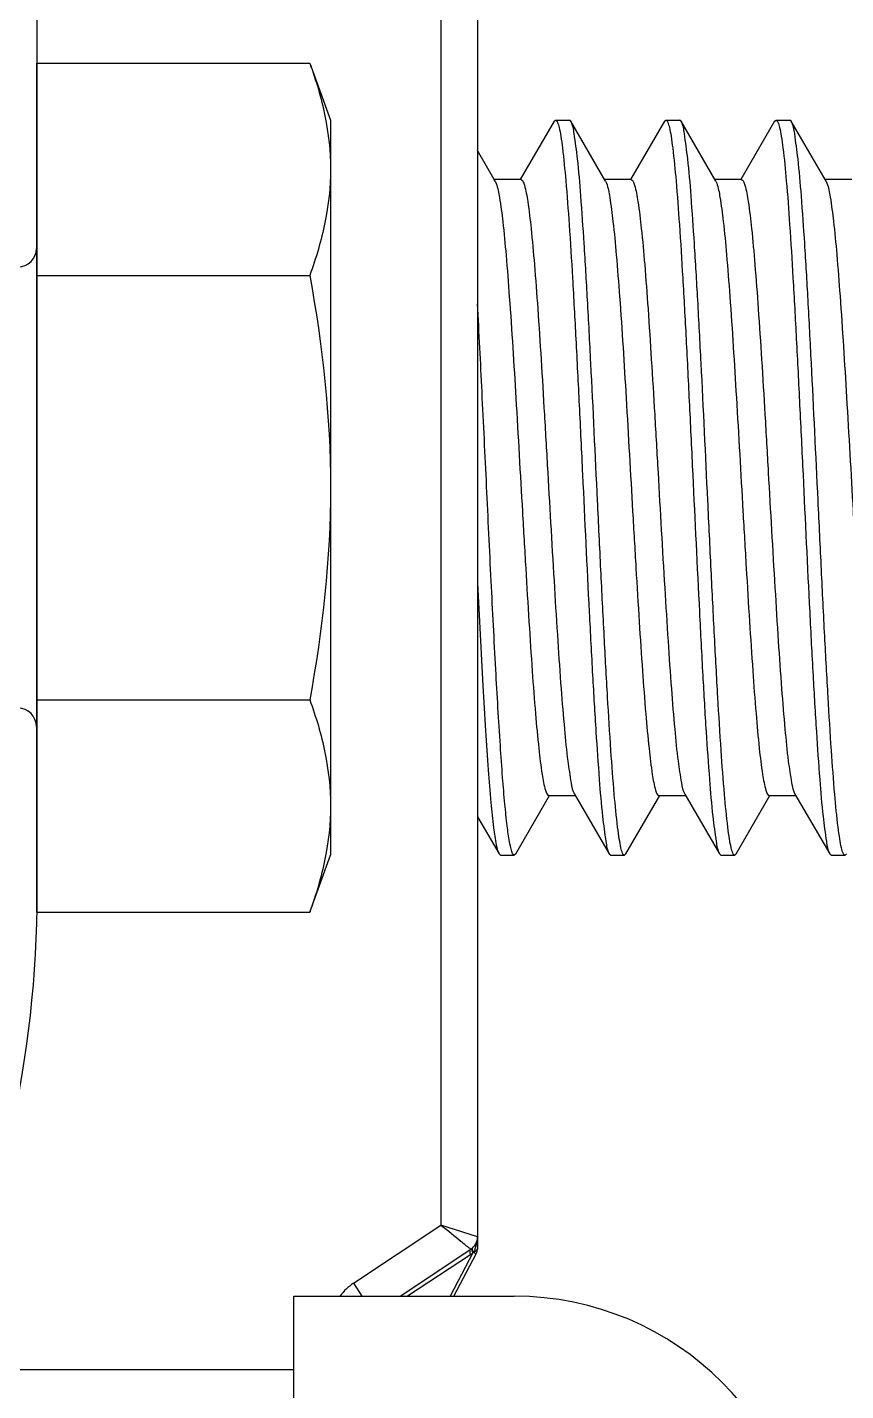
# Model space of a CAD drawing. Extents: x 1725261 to 1937680, y 860327 to 1571294.
# Drawn here: x 1825137.3 to 1825236.4, y 1228127.2 to 1228292.2 of the extents above; entities that cross this region are included whole.
import ezdxf

# ---------------------------------------------------------------- set-up
doc = ezdxf.new("R2010")
doc.units = 0
doc.header["$LTSCALE"] = 1000
doc.header["$MEASUREMENT"] = 0

msp = doc.modelspace()

# ---------------------------------------------------------------- linework, layer by layer
at = {"linetype": 'Continuous'}
for p, q in [((1825138.53, 1228187.53), (1825138.53, 1228359.84)), ((1825191.81, 1228327.19), (1825191.81, 1228144.38)), ((1825187.36, 1228325.76), (1825187.36, 1228147.24)), ((1825138.43, 1228287.87), (1825138.43, 1228185.13)), ((1825138.43, 1228287.87), (1825171.51, 1228287.87)), ((1825171.51, 1228287.87), (1825174.02, 1228280.99)), ((1825174.02, 1228280.99), (1825174.02, 1228192.01)), ((1825201.09, 1228280.84), (1825196.98, 1228273.78)), ((1825201.09, 1228280.84), (1825201.26, 1228280.99)), ((1825201.26, 1228280.99), (1825202.93, 1228280.99)), ((1825201.26, 1228280.99), (1825202.93, 1228280.99)), ((1825201.26, 1228280.99), (1825201.29, 1228280.98)), ((1825203.11, 1228280.84), (1825202.93, 1228280.99)), ((1825207.3, 1228273.6), (1825203.11, 1228280.84)), ((1825214.43, 1228280.84), (1825210.33, 1228273.78)), ((1825214.43, 1228280.84), (1825214.61, 1228280.99)), ((1825214.61, 1228280.99), (1825216.28, 1228280.99)), ((1825214.61, 1228280.99), (1825216.28, 1228280.99)), ((1825214.61, 1228280.99), (1825214.63, 1228280.98)), ((1825216.46, 1228280.84), (1825216.28, 1228280.99)), ((1825220.65, 1228273.6), (1825216.46, 1228280.84)), ((1825227.78, 1228280.84), (1825223.67, 1228273.78)), ((1825227.78, 1228280.84), (1825227.96, 1228280.99)), ((1825227.96, 1228280.99), (1825229.63, 1228280.99)), ((1825227.96, 1228280.99), (1825229.63, 1228280.99)), ((1825227.96, 1228280.99), (1825227.98, 1228280.98)), ((1825229.8, 1228280.84), (1825229.63, 1228280.99)), ((1825234, 1228273.6), (1825229.8, 1228280.84)), ((1825193.85, 1228273.78), (1825191.81, 1228277.3)), ((1825193.96, 1228273.6), (1825193.85, 1228273.78)), ((1825197.09, 1228273.78), (1825193.85, 1228273.78)), ((1825210.43, 1228273.78), (1825207.2, 1228273.78)), ((1825223.78, 1228273.78), (1825220.55, 1228273.78)), ((1825237.12, 1228273.78), (1825233.89, 1228273.78)), ((1825193.96, 1228273.6), (1825194.08, 1228273.32)), ((1825207.3, 1228273.6), (1825207.42, 1228273.33)), ((1825220.65, 1228273.6), (1825220.77, 1228273.34)), ((1825234, 1228273.6), (1825234.11, 1228273.35)), ((1825138.43, 1228262.18), (1825171.51, 1228262.18)), ((1825138.43, 1228210.81), (1825171.51, 1228210.81)), ((1825196.44, 1228192.16), (1825200.53, 1228199.22)), ((1825200.42, 1228199.22), (1825203.66, 1228199.22)), ((1825203.55, 1228199.4), (1825207.76, 1228192.16)), ((1825209.78, 1228192.16), (1825213.87, 1228199.22)), ((1825213.77, 1228199.22), (1825217, 1228199.22)), ((1825216.9, 1228199.4), (1825221.11, 1228192.16)), ((1825223.13, 1228192.16), (1825227.22, 1228199.22)), ((1825227.11, 1228199.22), (1825230.35, 1228199.22)), ((1825230.24, 1228199.4), (1825234.45, 1228192.16)), ((1825191.81, 1228196.64), (1825194.42, 1228192.16)), ((1825171.51, 1228185.13), (1825174.02, 1228192.01)), ((1825194.42, 1228192.16), (1825194.59, 1228192.01)), ((1825194.59, 1228192.01), (1825196.26, 1228192.01)), ((1825194.59, 1228192.01), (1825196.26, 1228192.01)), ((1825196.26, 1228192.01), (1825196.24, 1228192.01)), ((1825196.44, 1228192.16), (1825196.26, 1228192.01)), ((1825207.76, 1228192.16), (1825207.94, 1228192.01)), ((1825207.94, 1228192.01), (1825209.61, 1228192.01)), ((1825207.94, 1228192.01), (1825209.61, 1228192.01)), ((1825209.61, 1228192.01), (1825209.58, 1228192.01)), ((1825209.78, 1228192.16), (1825209.61, 1228192.01)), ((1825221.11, 1228192.16), (1825221.28, 1228192.01)), ((1825221.28, 1228192.01), (1825222.95, 1228192.01)), ((1825221.28, 1228192.01), (1825222.95, 1228192.01)), ((1825222.95, 1228192.01), (1825222.93, 1228192.01)), ((1825223.13, 1228192.16), (1825222.95, 1228192.01)), ((1825234.45, 1228192.16), (1825234.63, 1228192.01)), ((1825234.63, 1228192.01), (1825236.3, 1228192.01)), ((1825234.63, 1228192.01), (1825236.3, 1228192.01)), ((1825236.3, 1228192.01), (1825236.28, 1228192.01)), ((1825236.48, 1228192.16), (1825236.3, 1228192.01)), ((1825138.43, 1228185.13), (1825171.51, 1228185.13)), ((1825176.79, 1228140.19), (1825187.36, 1228147.24)), ((1825191.81, 1228145.81), (1825187.36, 1228147.24)), ((1825182.47, 1228138.63), (1825191.02, 1228144.33)), ((1825190.95, 1228143.64), (1825183.34, 1228138.62)), ((1825191.23, 1228143.86), (1825188.49, 1228138.63)), ((1825188.95, 1228138.63), (1825191.66, 1228143.76)), ((1825191.14, 1228144.12), (1825191.23, 1228143.86)), ((1825191.2, 1228144.39), (1825191.21, 1228144.44)), ((1825191.21, 1228144.44), (1825191.25, 1228144.51)), ((1825191.27, 1228143.9), (1825191.23, 1228143.86)), ((1825191.31, 1228143.95), (1825191.27, 1228143.9)), ((1825191.3, 1228143.96), (1825191.66, 1228143.75)), ((1825176.79, 1228140.19), (1825177.83, 1228138.63)), ((1825169.57, 1228116.38), (1825169.57, 1228138.63)), ((1825169.57, 1228138.63), (1825196.26, 1228138.63)), ((1825169.57, 1228129.73), (1825125.08, 1228129.73))]:
    msp.add_line(p, q, dxfattribs=at)
for centre, radius, start, end in [((1825136.2, 1228265.42), 2.22, 270, 0), ((1825136.2, 1228207.58), 2.22, 0, 90), ((1825004.99, 1228187.53), 133.54, 334.351, 0), ((1825190.03, 1228145.81), 1.78, 303.6901, 0), ((1825187.76, 1228145.8), 4.05, 350.5318, 0.0397), ((1825189.24, 1228146.23), 3.1, 303.3657, 309.9733), ((1825191.11, 1228144.76), 0.816, 283.0088, 289.662), ((1825189.23, 1228145.3), 2.49, 327.7436, 331.1962), ((1825191.08, 1228144.86), 0.928, 289.6457, 294.8196), ((1825189.12, 1228145.36), 2.62, 331.176, 332.2111), ((1825188.93, 1228145.46), 2.82, 332.2609, 337.0902), ((1825191.02, 1228144.97), 1.05, 294.8124, 299.1852), ((1825188.62, 1228145.59), 3.16, 337.0808, 341.6139), ((1825190.96, 1228145.09), 1.18, 299.1761, 302.7458), ((1825191.04, 1228144.97), 1.04, 302.6852, 304.7374), ((1825180.25, 1228135.01), 6.23, 123.6901, 144.1235), ((1825196.26, 1228103.04), 35.59, 0, 90)]:
    msp.add_arc(centre, radius, start, end, dxfattribs=at)
for points, knots in [([(1825171.51, 1228287.87), (1825172.27, 1228285.79), (1825173.53, 1228281.58), (1825174.02, 1228277.19), (1825174.02, 1228275.03)], [0, 0, 0, 0, 0.506411, 1, 1, 1, 1]), ([(1825201.29, 1228280.98), (1825201.39, 1228280.96), (1825201.56, 1228280.6), (1825201.73, 1228279.98), (1825201.93, 1228278.91), (1825202.21, 1228276.77), (1825202.56, 1228273.19), (1825202.94, 1228267.95), (1825203.34, 1228261.57), (1825203.73, 1228254.28), (1825204.13, 1228246.35), (1825204.66, 1228235.32), (1825205.17, 1228224.43), (1825205.72, 1228214.05), (1825206.11, 1228207.3), (1825206.51, 1228201.61), (1825206.86, 1228197.16), (1825207.28, 1228194.18), (1825207.5, 1228192.61), (1825207.76, 1228192.16)], [0, 0, 0, 0, 0.003605, 0.011246, 0.023192, 0.039401, 0.084083, 0.143772, 0.216343, 0.299189, 0.389323, 0.483494, 0.670333, 0.756261, 0.832983, 0.897738, 0.948215, 0.982645, 1, 1, 1, 1]), ([(1825209.58, 1228192.01), (1825209.48, 1228192.04), (1825209.31, 1228192.4), (1825209.14, 1228193.02), (1825208.95, 1228194.09), (1825208.66, 1228196.23), (1825208.32, 1228199.81), (1825207.93, 1228205.05), (1825207.53, 1228211.43), (1825207.14, 1228218.72), (1825206.74, 1228226.65), (1825206.21, 1228237.67), (1825205.7, 1228248.57), (1825205.15, 1228258.94), (1825204.76, 1228265.69), (1825204.36, 1228271.38), (1825204.01, 1228275.84), (1825203.59, 1228278.81), (1825203.37, 1228280.39), (1825203.11, 1228280.84)], [0, 0, 0, 0, 0.00361, 0.011255, 0.023204, 0.039415, 0.084097, 0.143782, 0.216343, 0.299177, 0.389297, 0.483455, 0.670273, 0.756196, 0.832918, 0.89768, 0.94817, 0.98262, 1, 1, 1, 1]), ([(1825214.63, 1228280.98), (1825214.74, 1228280.96), (1825214.9, 1228280.6), (1825215.08, 1228279.98), (1825215.27, 1228278.91), (1825215.56, 1228276.77), (1825215.9, 1228273.19), (1825216.29, 1228267.95), (1825216.68, 1228261.57), (1825217.08, 1228254.28), (1825217.47, 1228246.34), (1825218, 1228235.32), (1825218.52, 1228224.42), (1825219.06, 1228214.05), (1825219.45, 1228207.3), (1825219.85, 1228201.61), (1825220.21, 1228197.16), (1825220.63, 1228194.18), (1825220.85, 1228192.61), (1825221.11, 1228192.16)], [0, 0, 0, 0, 0.003608, 0.011251, 0.0232, 0.039412, 0.0841, 0.143792, 0.216367, 0.299219, 0.389358, 0.48353, 0.670361, 0.756278, 0.832994, 0.897746, 0.94822, 0.982647, 1, 1, 1, 1]), ([(1825222.93, 1228192.01), (1825222.83, 1228192.04), (1825222.66, 1228192.4), (1825222.49, 1228193.02), (1825222.29, 1228194.09), (1825222, 1228196.23), (1825221.66, 1228199.81), (1825221.27, 1228205.05), (1825220.88, 1228211.43), (1825220.49, 1228218.72), (1825220.09, 1228226.65), (1825219.56, 1228237.67), (1825219.05, 1228248.57), (1825218.5, 1228258.94), (1825218.11, 1228265.69), (1825217.71, 1228271.38), (1825217.36, 1228275.84), (1825216.93, 1228278.81), (1825216.72, 1228280.39), (1825216.46, 1228280.84)], [0, 0, 0, 0, 0.00361, 0.011257, 0.023207, 0.03942, 0.084107, 0.143795, 0.216358, 0.299194, 0.38932, 0.48348, 0.67029, 0.756208, 0.832927, 0.897686, 0.948174, 0.982621, 1, 1, 1, 1]), ([(1825227.98, 1228280.98), (1825228.08, 1228280.96), (1825228.25, 1228280.6), (1825228.42, 1228279.98), (1825228.62, 1228278.91), (1825228.91, 1228276.77), (1825229.25, 1228273.19), (1825229.64, 1228267.95), (1825230.03, 1228261.57), (1825230.42, 1228254.28), (1825230.82, 1228246.35), (1825231.35, 1228235.32), (1825231.86, 1228224.43), (1825232.41, 1228214.05), (1825232.8, 1228207.3), (1825233.2, 1228201.61), (1825233.55, 1228197.16), (1825233.98, 1228194.18), (1825234.19, 1228192.61), (1825234.45, 1228192.16)], [0, 0, 0, 0, 0.003605, 0.011246, 0.023191, 0.0394, 0.084081, 0.143769, 0.21634, 0.299187, 0.389322, 0.483492, 0.670333, 0.756258, 0.832977, 0.897734, 0.948214, 0.982646, 1, 1, 1, 1]), ([(1825236.28, 1228192.01), (1825236.17, 1228192.04), (1825236.01, 1228192.4), (1825235.83, 1228193.02), (1825235.64, 1228194.09), (1825235.35, 1228196.23), (1825235.01, 1228199.81), (1825234.62, 1228205.05), (1825234.23, 1228211.43), (1825233.83, 1228218.72), (1825233.44, 1228226.65), (1825232.91, 1228237.67), (1825232.39, 1228248.57), (1825231.85, 1228258.94), (1825231.46, 1228265.69), (1825231.06, 1228271.38), (1825230.7, 1228275.84), (1825230.28, 1228278.81), (1825230.06, 1228280.39), (1825229.8, 1228280.84)], [0, 0, 0, 0, 0.003609, 0.011254, 0.023203, 0.039414, 0.084098, 0.143785, 0.216348, 0.299182, 0.389306, 0.483467, 0.670283, 0.7562, 0.83292, 0.897683, 0.948173, 0.982621, 1, 1, 1, 1]), ([(1825174.02, 1228275.03), (1825174.02, 1228272.87), (1825173.53, 1228268.48), (1825172.27, 1228264.27), (1825171.51, 1228262.18)], [0, 0, 0, 0, 0.493589, 1, 1, 1, 1]), ([(1825197.09, 1228273.78), (1825197.17, 1228273.78), (1825197.37, 1228273.52), (1825197.63, 1228272.66), (1825197.99, 1228270.69), (1825198.35, 1228267.51), (1825198.74, 1228263.17), (1825199.13, 1228257.89), (1825199.53, 1228251.84), (1825199.92, 1228245.23), (1825200.45, 1228236.01), (1825200.97, 1228226.87), (1825201.51, 1228218.14), (1825201.9, 1228212.43), (1825202.3, 1228207.6), (1825202.66, 1228203.78), (1825203.07, 1228201.19), (1825203.31, 1228199.81), (1825203.55, 1228199.4)], [0, 0, 0, 0, 0.003516, 0.010771, 0.037949, 0.081609, 0.140308, 0.211978, 0.294061, 0.383613, 0.477416, 0.664254, 0.750572, 0.827952, 0.893624, 0.945254, 0.981055, 1, 1, 1, 1]), ([(1825210.43, 1228273.78), (1825210.52, 1228273.78), (1825210.71, 1228273.52), (1825210.98, 1228272.66), (1825211.33, 1228270.69), (1825211.7, 1228267.51), (1825212.09, 1228263.17), (1825212.48, 1228257.89), (1825212.87, 1228251.84), (1825213.27, 1228245.23), (1825213.8, 1228236.01), (1825214.31, 1228226.87), (1825214.86, 1228218.14), (1825215.25, 1228212.43), (1825215.64, 1228207.6), (1825216.01, 1228203.78), (1825216.41, 1228201.19), (1825216.66, 1228199.81), (1825216.9, 1228199.4)], [0, 0, 0, 0, 0.003516, 0.010771, 0.037949, 0.081609, 0.140308, 0.211978, 0.294061, 0.383613, 0.477416, 0.664254, 0.750572, 0.827952, 0.893624, 0.945254, 0.981055, 1, 1, 1, 1]), ([(1825223.78, 1228273.78), (1825223.87, 1228273.78), (1825224.06, 1228273.52), (1825224.32, 1228272.66), (1825224.68, 1228270.69), (1825225.04, 1228267.51), (1825225.43, 1228263.17), (1825225.82, 1228257.89), (1825226.22, 1228251.84), (1825226.62, 1228245.23), (1825227.14, 1228236.01), (1825227.66, 1228226.87), (1825228.2, 1228218.14), (1825228.59, 1228212.43), (1825228.99, 1228207.6), (1825229.35, 1228203.78), (1825229.76, 1228201.19), (1825230.01, 1228199.81), (1825230.24, 1228199.4)], [0, 0, 0, 0, 0.003516, 0.010771, 0.037949, 0.081609, 0.140308, 0.211978, 0.294061, 0.383613, 0.477416, 0.664254, 0.750571, 0.827952, 0.893624, 0.945254, 0.981055, 1, 1, 1, 1]), ([(1825194.08, 1228273.32), (1825194.28, 1228272.77), (1825194.56, 1228271.21), (1825194.94, 1228268.31), (1825195.31, 1228264.29), (1825195.86, 1228257.18), (1825196.5, 1228246.84), (1825197.12, 1228235.88), (1825197.64, 1228226.85), (1825198.03, 1228220.42), (1825198.41, 1228214.55), (1825198.8, 1228209.44), (1825199.18, 1228205.26), (1825199.54, 1228202.19), (1825199.89, 1228200.3), (1825200.15, 1228199.47), (1825200.34, 1228199.22), (1825200.42, 1228199.22)], [0, 0, 0, 0, 0.023657, 0.063412, 0.118049, 0.185727, 0.350546, 0.535324, 0.627293, 0.714724, 0.794598, 0.864159, 0.92102, 0.963257, 0.989538, 0.996565, 1, 1, 1, 1]), ([(1825207.42, 1228273.33), (1825207.63, 1228272.79), (1825207.9, 1228271.23), (1825208.28, 1228268.33), (1825208.65, 1228264.33), (1825209.21, 1228257.22), (1825209.84, 1228246.87), (1825210.46, 1228235.92), (1825210.98, 1228226.88), (1825211.37, 1228220.44), (1825211.76, 1228214.57), (1825212.14, 1228209.45), (1825212.53, 1228205.27), (1825212.88, 1228202.19), (1825213.23, 1228200.3), (1825213.49, 1228199.47), (1825213.68, 1228199.22), (1825213.77, 1228199.22)], [0, 0, 0, 0, 0.023519, 0.06316, 0.117709, 0.18533, 0.350118, 0.534956, 0.626978, 0.714471, 0.794408, 0.86403, 0.920944, 0.963223, 0.989529, 0.996563, 1, 1, 1, 1]), ([(1825220.77, 1228273.34), (1825220.97, 1228272.8), (1825221.24, 1228271.25), (1825221.63, 1228268.36), (1825222, 1228264.36), (1825222.55, 1228257.26), (1825223.19, 1228246.91), (1825223.81, 1228235.95), (1825224.33, 1228226.91), (1825224.72, 1228220.47), (1825225.11, 1228214.58), (1825225.49, 1228209.46), (1825225.87, 1228205.27), (1825226.23, 1228202.2), (1825226.58, 1228200.3), (1825226.84, 1228199.47), (1825227.03, 1228199.22), (1825227.11, 1228199.22)], [0, 0, 0, 0, 0.023381, 0.062907, 0.11737, 0.184933, 0.349689, 0.534588, 0.626663, 0.714217, 0.794218, 0.863901, 0.920868, 0.963188, 0.98952, 0.996561, 1, 1, 1, 1]), ([(1825234.11, 1228273.35), (1825234.31, 1228272.81), (1825234.59, 1228271.27), (1825234.97, 1228268.39), (1825235.34, 1228264.39), (1825235.89, 1228257.29), (1825236.53, 1228246.94), (1825237.15, 1228235.98), (1825237.67, 1228226.93), (1825238.06, 1228220.49), (1825238.45, 1228214.6), (1825238.83, 1228209.48), (1825239.22, 1228205.28), (1825239.58, 1228202.2), (1825239.92, 1228200.3), (1825240.18, 1228199.47), (1825240.38, 1228199.22), (1825240.46, 1228199.22)], [0, 0, 0, 0, 0.023243, 0.062653, 0.117029, 0.184534, 0.349259, 0.534218, 0.626347, 0.713963, 0.794028, 0.863772, 0.920792, 0.963153, 0.989511, 0.996558, 1, 1, 1, 1]), ([(1825196.24, 1228192.01), (1825196.07, 1228192.06), (1825195.88, 1228192.76), (1825195.62, 1228193.83), (1825195.37, 1228195.81), (1825195.1, 1228198.38), (1825194.83, 1228201.62), (1825194.45, 1228207.06), (1825193.99, 1228214.98), (1825193.45, 1228225.43), (1825192.92, 1228236.63), (1825192.38, 1228247.83), (1825192.01, 1228255.2), (1825191.81, 1228258.75)], [0, 0, 0, 0, 0.007805, 0.026033, 0.05491, 0.094055, 0.142842, 0.200464, 0.338231, 0.498126, 0.669393, 0.840521, 1, 1, 1, 1]), ([(1825191.81, 1228224.93), (1825192.02, 1228220.79), (1825192.32, 1228214.84), (1825192.77, 1228207.31), (1825193.08, 1228202.59), (1825193.4, 1228198.68), (1825193.7, 1228195.64), (1825194.02, 1228193.58), (1825194.23, 1228192.49), (1825194.42, 1228192.16)], [0, 0, 0, 0, 0.377827, 0.543307, 0.687889, 0.808224, 0.901551, 0.96582, 1, 1, 1, 1]), ([(1825171.51, 1228210.81), (1825172.27, 1228208.73), (1825173.53, 1228204.52), (1825174.02, 1228200.13), (1825174.02, 1228197.97)], [0, 0, 0, 0, 0.506411, 1, 1, 1, 1]), ([(1825174.02, 1228197.97), (1825174.02, 1228195.81), (1825173.53, 1228191.42), (1825172.27, 1228187.21), (1825171.51, 1228185.13)], [0, 0, 0, 0, 0.493589, 1, 1, 1, 1]), ([(1825187.36, 1228147.24), (1825188.22, 1228146.56), (1825189.46, 1228145.63), (1825190.63, 1228144.58), (1825191.02, 1228144.33)], [0, 0, 0, 0, 0.698346, 1, 1, 1, 1]), ([(1825190.92, 1228144.18), (1825190.9, 1228144.15), (1825190.87, 1228143.97), (1825190.91, 1228143.78), (1825190.95, 1228143.64)], [0, 0, 0, 0, 0.201666, 1, 1, 1, 1]), ([(1825191.18, 1228144.45), (1825191.12, 1228144.4), (1825191.11, 1228144.26), (1825191.13, 1228144.15), (1825191.14, 1228144.12)], [0, 0, 0, 0, 0.671481, 1, 1, 1, 1]), ([(1825191.31, 1228143.95), (1825191.28, 1228143.99), (1825191.23, 1228144.13), (1825191.19, 1228144.28), (1825191.2, 1228144.39)], [0, 0, 0, 0, 0.307942, 1, 1, 1, 1]), ([(1825191.79, 1228144.17), (1825191.79, 1228144.2), (1825191.79, 1228144.26), (1825191.77, 1228144.32), (1825191.75, 1228144.35)], [0, 0, 0, 0, 0.48312, 1, 1, 1, 1])]:
    msp.add_open_spline(points, degree=3, knots=knots, dxfattribs=at)
for points in [[(1825171.51, 1228262.18), (1825173.05, 1228253.72), (1825174.02, 1228245.1), (1825174.02, 1228236.5)], [(1825174.02, 1228236.5), (1825174.02, 1228227.9), (1825173.05, 1228219.28), (1825171.51, 1228210.81)], [(1825191.62, 1228144.59), (1825191.68, 1228144.77), (1825191.73, 1228144.95), (1825191.76, 1228145.14)], [(1825191.81, 1228144.38), (1825191.81, 1228144.28), (1825191.72, 1228144.18), (1825191.63, 1228144.12)], [(1825191.66, 1228143.76), (1825191.72, 1228143.89), (1825191.79, 1228144.02), (1825191.79, 1228144.17)]]:
    msp.add_open_spline(points, degree=3, dxfattribs=at)

doc.saveas('drawing.dxf')
